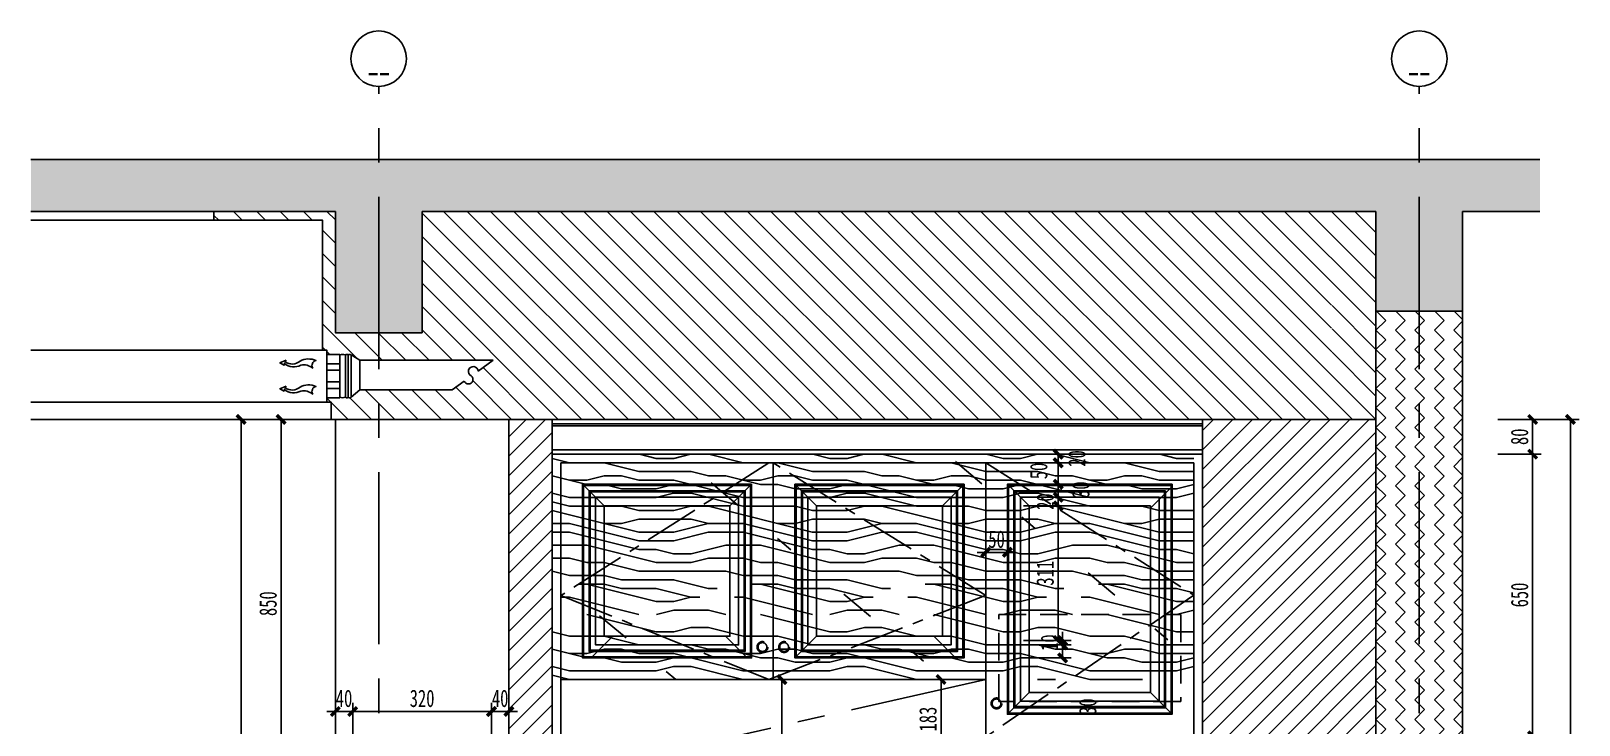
# Model space of a CAD drawing. Header units: millimetres. Extents: x 3104083 to 3173399, y -3165492 to -3044687.
# Drawn here: x 3128434 to 3132005, y -3049034 to -3047432 of the extents above; entities that cross this region are included whole.
import ezdxf
from ezdxf.enums import TextEntityAlignment as Align

# ---------------------------------------------------------------- set-up
doc = ezdxf.new("R2010")
doc.units = ezdxf.units.MM
doc.header["$LTSCALE"] = 500
doc.header["$MEASUREMENT"] = 0
doc.header["$PDMODE"] = 2
doc.linetypes.add('CENTER', pattern=[50.8, 31.75, -6.35, 6.35, -6.35])
doc.linetypes.add('DASHED', pattern=[19.05, 12.7, -6.35])
doc.layers.get('0').update_dxf_attribs({"linetype": 'CONTINUOUS'})
doc.layers.get('DEFPOINTS').update_dxf_attribs({"linetype": 'CONTINUOUS'})
for name, color, linetype in [('A-土建墙（含管井、立管）', 6, 'CONTINUOUS'), ('A-轴号', 4, 'CONTINUOUS'), ('D-节点尺寸', 5, 'CONTINUOUS'), ('E-立面填充', 250, 'CONTINUOUS'), ('E-立面活动家具', 22, 'DASHED'), ('E-立面轮廓线', 4, 'CONTINUOUS'), ('E-立面造型线', 3, 'CONTINUOUS'), ('E-立面风口', 44, 'CONTINUOUS'), ('E-顶面轮廓线', 4, 'CONTINUOUS'), ('IEL-VERY LIGHT', 250, 'CONTINUOUS'), ('W-尺寸', 5, 'CONTINUOUS')]:
    doc.layers.add(name, color=color, linetype=linetype)
doc.layers.add('DEFPOINTS(视图框)', color=250, linetype='CONTINUOUS', plot=False)
doc.styles.add('DIM', font='SimSun.ttf', dxfattribs={"width": 0.7})
doc.styles.add('NAME-1', font='SIMHEI.TTF')
doc.dimstyles.new('20', dxfattribs={"dimscale": 20, "dimtxt": 2, "dimasz": 1, "dimexe": 1, "dimexo": 1, "dimgap": 0.5, "dimtad": 1, "dimdec": 0, "dimzin": 0, "dimdsep": 46, "dimtxsty": 'DIM', "dimblk": 'ARCHTICK', "dimcen": 0, "dimclrd": 5, "dimclre": 5, "dimclrt": 35, "dimadec": 0, "dimazin": 0, "dimtfac": 0.5, "dimtdec": 0, "dimtix": 1, "dimtmove": 2, "dimatfit": 2, "dimldrblk": 'A', "dimfxl": 0, "dimtolj": 1, "dimtzin": 0, "dimlwd": -1, "dimlwe": -1, "dimarcsym": 0})

# ---------------------------------------------------------------- blocks, each defined once
blk = doc.blocks.new('轴号')
at = {"color": 4}
blk.add_circle((4, 0), 4, dxfattribs=at)
at = {"color": 2, "style": 'NAME-1'}
blk.add_attdef('1', text='', height=4, dxfattribs=at).set_placement((4, 0), align=Align.MIDDLE)
blk = doc.blocks.new('ac vent')
at = {"layer": 'E-立面风口'}
for p, q in [((856992.4, 543574.9, 0), (856685.3, 543574.9, 0)), ((856685.3, 543574.9, 0), (856719.7, 543550, 0)), ((857012.9, 543587.1, 0), (856992.4, 543574.9, 0)), ((856751.8, 543526.8, 0), (856779.4, 543506.9, 0)), ((856992.4, 543506.9, 0), (856779.4, 543506.9, 0)), ((857012.9, 543489.6), (856992.4, 543506.9, 0))]:
    blk.add_line(p, q, dxfattribs=at)
at = {"layer": 'E-立面风口', "color": 251}
for p, q in [((856992.4, 543574.9, 0), (856992.4, 543506.9, 0)), ((857012.9, 543587.1, 0), (857012.9, 543489.6, 0)), ((857019.4, 543587.1, 0), (857019.4, 543489.6, 0)), ((857019.4, 543587.1, 0), (857019.4, 543489.6, 0)), ((857025.9, 543587.1, 0), (857025.9, 543489.6, 0)), ((857038.9, 543587.1), (857038.9, 543489.6))]:
    blk.add_line(p, q, dxfattribs=at)
for points in [[(857038.9, 543488.4), (857068.9, 543488.4), (857068.9, 543588.4), (857038.9, 543588.4)], [(857038.9, 543566.9), (857068.9, 543566.9), (857068.9, 543551.9), (857038.9, 543551.9), (857038.9, 543566.9)], [(857038.9, 543524.9), (857068.9, 543524.9), (857068.9, 543509.9), (857038.9, 543509.9), (857038.9, 543524.9)]]:
    blk.add_lwpolyline(points, close=True, dxfattribs=at)
at = {"layer": 'E-立面风口', "color": 146}
for points in [[(857162.7, 543574.9), (857176.9, 543569), (857167.3, 543563.6), (857166.4, 543567.7, -0.314977), (857128.6, 543563.8, 0.215979), (857101.2, 543556.9, 0.526014), (857093.7, 543574.5, -0.227397), (857130.3, 543572.9, 0.329932), (857165.1, 543571)], [(857162.7, 543515), (857176.9, 543509.1), (857167.3, 543503.8), (857166.4, 543507.8, -0.314977), (857128.6, 543503.9, 0.215979), (857101.2, 543497, 0.526014), (857093.7, 543514.6, -0.227397), (857130.3, 543513, 0.329932), (857165.1, 543511.1)]]:
    blk.add_lwpolyline(points, format="xyb", close=True, dxfattribs=at)
at = {"layer": 'E-立面风口'}
for centre, radius, start, end in [((856730.9, 543549.2, 0), 11.2, 294.8307, 175.5568), ((857016.2, 543583.6, 0), 4.78, 47.1266, 132.8734), ((857022.7, 543583.6, 0), 4.78, 47.1266, 132.8734), ((857032.4, 543571.2), 17.2, 67.7862, 112.2138), ((856742.1, 543530.8, 0), 10.5, 128.6571, 337.6411), ((857016.2, 543493.1), 4.78, 227.1266, 312.8734), ((857022.7, 543493.1), 4.78, 227.1266, 312.8734), ((857032.4, 543505.6), 17.2, 247.7862, 292.2138)]:
    blk.add_arc(centre, radius, start, end, dxfattribs=at)
blk = doc.blocks.new('_ArchTick')
at = {"color": 0, "linetype": 'ByBlock', "const_width": 0.4}
blk.add_lwpolyline([(-0.5, -0.5), (0.5, 0.5)], dxfattribs=at)
blk = doc.blocks.new('*D902')
at = {"layer": 'DEFPOINTS', "color": 0, "ltscale": 0.15}
for p in [(3131662.5, -3048408.5), (3131897.9, -3048408.5), (3131743.4, -3049058.5)]:
    blk.add_point(p, dxfattribs=at)
at = {"layer": 'W-尺寸', "color": 5, "ltscale": 0.15}
for p, q in [((3131817.9, -3048408.5), (3131917.9, -3048408.5)), ((3131897.9, -3049058.5), (3131897.9, -3048408.5)), ((3131817.9, -3049058.5), (3131917.9, -3049058.5))]:
    blk.add_line(p, q, dxfattribs=at)
at = {"layer": 'W-尺寸', "color": 5, "ltscale": 0.15, "xscale": 20, "yscale": 20, "zscale": 20}
for p, rotation in [((3131897.9, -3048408.5), 90), ((3131897.9, -3049058.5), 270)]:
    blk.add_blockref('_ArchTick', p, dxfattribs=dict(at, rotation=rotation))
at = {"layer": 'W-尺寸', "color": 35, "ltscale": 0.15, "insert": (3131867.9, -3048733.5), "char_height": 40, "attachment_point": 5, "rotation": 90, "style": 'DIM'}
blk.add_mtext('\\A1;650', dxfattribs=at)
blk = doc.blocks.new('A')
for p, q in [((-0.37, 0), (-2.13, 0)), ((-1.44, 1.15), (-1.09, 1.44)), ((-1.44, 1.15), (-0.37, 0)), ((-1.44, -1.15), (-0.37, 0)), ((-1.09, 1.44), (0, 0)), ((-1.09, -1.44), (0, 0)), ((-1.44, -1.15), (-1.09, -1.44))]:
    blk.add_line(p, q)
for points in [[(-1.44, 1.15), (-1.09, 1.44), (-0.37, 0), (0, 0)], [(-1.44, -1.15), (-1.09, -1.44), (-0.37, 0), (0, 0)]]:
    blk.add_solid(points)
blk = doc.blocks.new('*D903')
at = {"layer": 'DEFPOINTS', "color": 0, "ltscale": 0.15}
for p in [(3131633.9, -3048328.5), (3131897.9, -3048328.5), (3131662.5, -3048408.5)]:
    blk.add_point(p, dxfattribs=at)
at = {"layer": 'W-尺寸', "color": 5, "ltscale": 0.15}
for p, q in [((3131817.9, -3048328.5), (3131917.9, -3048328.5)), ((3131897.9, -3048408.5), (3131897.9, -3048328.5)), ((3131817.9, -3048408.5), (3131917.9, -3048408.5))]:
    blk.add_line(p, q, dxfattribs=at)
at = {"layer": 'W-尺寸', "color": 5, "ltscale": 0.15, "xscale": 20, "yscale": 20, "zscale": 20}
for p, rotation in [((3131897.9, -3048328.5), 90), ((3131897.9, -3048408.5), 270)]:
    blk.add_blockref('_ArchTick', p, dxfattribs=dict(at, rotation=rotation))
at = {"layer": 'W-尺寸', "color": 35, "ltscale": 0.15, "insert": (3131867.9, -3048368.5), "char_height": 40, "attachment_point": 5, "rotation": 90, "style": 'DIM'}
blk.add_mtext('\\A1;80', dxfattribs=at)
blk = doc.blocks.new('*D974')
at = {"layer": 'DEFPOINTS', "color": 0, "ltscale": 0.15}
for p in [(3129496.5, -3049002.2), (3129176.5, -3049178.5), (3129496.5, -3049178.5)]:
    blk.add_point(p, dxfattribs=at)
at = {"layer": 'W-尺寸', "color": 5, "ltscale": 0.15}
for p, q in [((3129176.5, -3049082.2), (3129176.5, -3048982.2)), ((3129496.5, -3049082.2), (3129496.5, -3048982.2)), ((3129176.5, -3049002.2), (3129496.5, -3049002.2))]:
    blk.add_line(p, q, dxfattribs=at)
at = {"layer": 'W-尺寸', "color": 5, "ltscale": 0.15, "xscale": 20, "yscale": 20, "zscale": 20, "rotation": 180}
blk.add_blockref('_ArchTick', (3129176.5, -3049002.2), dxfattribs=at)
at = {"layer": 'W-尺寸', "color": 5, "ltscale": 0.15, "xscale": 20, "yscale": 20, "zscale": 20}
blk.add_blockref('_ArchTick', (3129496.5, -3049002.2), dxfattribs=at)
at = {"layer": 'W-尺寸', "color": 35, "ltscale": 0.15, "insert": (3129336.5, -3048972.2), "char_height": 40, "attachment_point": 5, "style": 'DIM'}
blk.add_mtext('\\A1;320', dxfattribs=at)
blk = doc.blocks.new('*D975')
at = {"layer": 'DEFPOINTS', "color": 0, "ltscale": 0.15}
for p in [(3129136.5, -3049002.2), (3129136.5, -3049128.5), (3129176.5, -3049128.5)]:
    blk.add_point(p, dxfattribs=at)
at = {"layer": 'W-尺寸', "color": 5, "ltscale": 0.15}
for p, q in [((3129136.5, -3049082.2), (3129136.5, -3048982.2)), ((3129176.5, -3049082.2), (3129176.5, -3048982.2)), ((3129136.5, -3049002.2), (3129116.5, -3049002.2)), ((3129176.5, -3049002.2), (3129136.5, -3049002.2)), ((3129176.5, -3049002.2), (3129196.5, -3049002.2))]:
    blk.add_line(p, q, dxfattribs=at)
at = {"layer": 'W-尺寸', "color": 5, "ltscale": 0.15, "xscale": 20, "yscale": 20, "zscale": 20}
blk.add_blockref('_ArchTick', (3129136.5, -3049002.2), dxfattribs=at)
at = {"layer": 'W-尺寸', "color": 5, "ltscale": 0.15, "xscale": 20, "yscale": 20, "zscale": 20, "rotation": 180}
blk.add_blockref('_ArchTick', (3129176.5, -3049002.2), dxfattribs=at)
at = {"layer": 'W-尺寸', "color": 35, "ltscale": 0.15, "insert": (3129156.5, -3048972.2), "char_height": 40, "attachment_point": 5, "style": 'DIM'}
blk.add_mtext('\\A1;40', dxfattribs=at)
blk = doc.blocks.new('*D976')
at = {"layer": 'DEFPOINTS', "color": 0, "ltscale": 0.15}
for p in [(3129536.5, -3049002.2), (3129496.5, -3049178.5), (3129536.5, -3049178.5)]:
    blk.add_point(p, dxfattribs=at)
at = {"layer": 'W-尺寸', "color": 5, "ltscale": 0.15}
for p, q in [((3129496.5, -3049082.2), (3129496.5, -3048982.2)), ((3129536.5, -3049082.2), (3129536.5, -3048982.2)), ((3129496.5, -3049002.2), (3129476.5, -3049002.2)), ((3129496.5, -3049002.2), (3129536.5, -3049002.2)), ((3129536.5, -3049002.2), (3129556.5, -3049002.2))]:
    blk.add_line(p, q, dxfattribs=at)
at = {"layer": 'W-尺寸', "color": 5, "ltscale": 0.15, "xscale": 20, "yscale": 20, "zscale": 20}
blk.add_blockref('_ArchTick', (3129496.5, -3049002.2), dxfattribs=at)
at = {"layer": 'W-尺寸', "color": 5, "ltscale": 0.15, "xscale": 20, "yscale": 20, "zscale": 20, "rotation": 180}
blk.add_blockref('_ArchTick', (3129536.5, -3049002.2), dxfattribs=at)
at = {"layer": 'W-尺寸', "color": 35, "ltscale": 0.15, "insert": (3129516.5, -3048972.2), "char_height": 40, "attachment_point": 5, "style": 'DIM'}
blk.add_mtext('\\A1;40', dxfattribs=at)
blk = doc.blocks.new('*D977')
at = {"layer": 'DEFPOINTS', "color": 0, "ltscale": 0.15}
for p in [(3129136.5, -3048328.5), (3129011.4, -3049178.5), (3129176.5, -3049178.5)]:
    blk.add_point(p, dxfattribs=at)
at = {"layer": 'W-尺寸', "color": 5, "ltscale": 0.15}
for p, q in [((3129091.4, -3048328.5), (3128991.4, -3048328.5)), ((3129011.4, -3048328.5), (3129011.4, -3049178.5)), ((3129091.4, -3049178.5), (3128991.4, -3049178.5))]:
    blk.add_line(p, q, dxfattribs=at)
at = {"layer": 'W-尺寸', "color": 5, "ltscale": 0.15, "xscale": 20, "yscale": 20, "zscale": 20}
for p, rotation in [((3129011.4, -3048328.5), 90), ((3129011.4, -3049178.5), 270)]:
    blk.add_blockref('_ArchTick', p, dxfattribs=dict(at, rotation=rotation))
at = {"layer": 'W-尺寸', "color": 35, "ltscale": 0.15, "insert": (3128981.4, -3048753.5), "char_height": 40, "attachment_point": 5, "rotation": 90, "style": 'DIM'}
blk.add_mtext('\\A1;850', dxfattribs=at)
blk = doc.blocks.new('*D909')
at = {"layer": 'DEFPOINTS', "color": 0, "ltscale": 0.15}
for p in [(3131846.3, -3048328.5), (3131846.3, -3050778.5), (3131985, -3050778.5)]:
    blk.add_point(p, dxfattribs=at)
at = {"layer": 'W-尺寸', "color": 5, "ltscale": 0.15}
for p, q in [((3131905, -3048328.5), (3132005, -3048328.5)), ((3131985, -3048328.5), (3131985, -3050778.5)), ((3131905, -3050778.5), (3132005, -3050778.5))]:
    blk.add_line(p, q, dxfattribs=at)
at = {"layer": 'W-尺寸', "color": 5, "ltscale": 0.15, "xscale": 20, "yscale": 20, "zscale": 20}
for p, rotation in [((3131985, -3048328.5), 90), ((3131985, -3050778.5), 270)]:
    blk.add_blockref('_ArchTick', p, dxfattribs=dict(at, rotation=rotation))
at = {"layer": 'W-尺寸', "color": 35, "ltscale": 0.15, "insert": (3131955, -3049553.5), "char_height": 40, "attachment_point": 5, "rotation": 90, "style": 'DIM'}
blk.add_mtext('\\A1;2450', dxfattribs=at)
blk = doc.blocks.new('*D980')
at = {"layer": 'D-节点尺寸', "color": 5, "ltscale": 0.15}
for p, q in [((3130613.4, -3048928.5), (3130513.4, -3048928.5)), ((3130533.4, -3048928.5), (3130533.4, -3049111)), ((3130613.4, -3049111), (3130513.4, -3049111))]:
    blk.add_line(p, q, dxfattribs=at)
at = {"layer": 'DEFPOINTS', "color": 0, "ltscale": 0.15}
for p in [(3130636.5, -3048928.5), (3130533.4, -3049111), (3130686.5, -3049111)]:
    blk.add_point(p, dxfattribs=at)
at = {"layer": 'D-节点尺寸', "color": 5, "ltscale": 0.15, "xscale": 20, "yscale": 20, "zscale": 20}
for p, rotation in [((3130533.4, -3048928.5), 90), ((3130533.4, -3049111), 270)]:
    blk.add_blockref('_ArchTick', p, dxfattribs=dict(at, rotation=rotation))
at = {"layer": 'D-节点尺寸', "color": 35, "ltscale": 0.15, "insert": (3130503.4, -3049019.8), "char_height": 40, "attachment_point": 5, "rotation": 90, "style": 'DIM'}
blk.add_mtext('\\A1;183', dxfattribs=at)
blk = doc.blocks.new('*D1036')
at = {"layer": 'D-节点尺寸', "color": 5, "ltscale": 0.15}
for p, q in [((3130723.7, -3048428.5), (3130823.7, -3048428.5)), ((3130803.7, -3048428.5), (3130803.7, -3048478)), ((3130723.7, -3048478), (3130823.7, -3048478))]:
    blk.add_line(p, q, dxfattribs=at)
at = {"layer": 'DEFPOINTS', "color": 0, "ltscale": 0.15}
for p in [(3130146.5, -3048428.5), (3130096.5, -3048478), (3130803.7, -3048478)]:
    blk.add_point(p, dxfattribs=at)
at = {"layer": 'D-节点尺寸', "color": 5, "ltscale": 0.15, "xscale": 20, "yscale": 20, "zscale": 20}
for p, rotation in [((3130803.7, -3048428.5), 90), ((3130803.7, -3048478), 270)]:
    blk.add_blockref('_ArchTick', p, dxfattribs=dict(at, rotation=rotation))
at = {"layer": 'D-节点尺寸', "color": 35, "ltscale": 0.15, "insert": (3130758.9, -3048447.4), "char_height": 40, "attachment_point": 5, "rotation": 90, "style": 'DIM'}
blk.add_mtext('\\A1;50', dxfattribs=at)
blk = doc.blocks.new('*D1037')
at = {"layer": 'D-节点尺寸', "color": 5, "ltscale": 0.15}
for p, q in [((3130723.7, -3048478), (3130823.7, -3048478)), ((3130803.7, -3048478), (3130803.7, -3048508)), ((3130723.7, -3048508), (3130823.7, -3048508))]:
    blk.add_line(p, q, dxfattribs=at)
at = {"layer": 'DEFPOINTS', "color": 0, "ltscale": 0.15}
for p in [(3130096.5, -3048478), (3130066.5, -3048508), (3130803.7, -3048508)]:
    blk.add_point(p, dxfattribs=at)
at = {"layer": 'D-节点尺寸', "color": 5, "ltscale": 0.15, "xscale": 20, "yscale": 20, "zscale": 20}
for p, rotation in [((3130803.7, -3048478), 90), ((3130803.7, -3048508), 270)]:
    blk.add_blockref('_ArchTick', p, dxfattribs=dict(at, rotation=rotation))
at = {"layer": 'D-节点尺寸', "color": 35, "ltscale": 0.15, "insert": (3130855.9, -3048490.5), "char_height": 40, "attachment_point": 5, "rotation": 90, "style": 'DIM'}
blk.add_mtext('\\A1;30', dxfattribs=at)
blk = doc.blocks.new('*D1038')
at = {"layer": 'D-节点尺寸', "color": 5, "ltscale": 0.15}
for p, q in [((3130803.7, -3048508), (3130803.7, -3048488)), ((3130723.7, -3048508), (3130823.7, -3048508)), ((3130723.7, -3048528), (3130823.7, -3048528)), ((3130803.7, -3048508), (3130803.7, -3048528)), ((3130803.7, -3048528), (3130803.7, -3048548))]:
    blk.add_line(p, q, dxfattribs=at)
at = {"layer": 'DEFPOINTS', "color": 0, "ltscale": 0.15}
for p in [(3130046.5, -3048528), (3130066.5, -3048508), (3130803.7, -3048528)]:
    blk.add_point(p, dxfattribs=at)
at = {"layer": 'D-节点尺寸', "color": 5, "ltscale": 0.15, "xscale": 20, "yscale": 20, "zscale": 20}
for p, rotation in [((3130803.7, -3048508), 270), ((3130803.7, -3048528), 90)]:
    blk.add_blockref('_ArchTick', p, dxfattribs=dict(at, rotation=rotation))
at = {"layer": 'D-节点尺寸', "color": 35, "ltscale": 0.15, "insert": (3130773.7, -3048518), "char_height": 40, "attachment_point": 5, "rotation": 90, "style": 'DIM'}
blk.add_mtext('\\A1;20', dxfattribs=at)
blk = doc.blocks.new('*D1039')
at = {"layer": 'D-节点尺寸', "color": 5, "ltscale": 0.15}
for p, q in [((3130723.7, -3048528), (3130823.7, -3048528)), ((3130803.7, -3048528), (3130803.7, -3048838.5)), ((3130723.7, -3048838.5), (3130823.7, -3048838.5))]:
    blk.add_line(p, q, dxfattribs=at)
at = {"layer": 'DEFPOINTS', "color": 0, "ltscale": 0.15}
for p in [(3130046.5, -3048528), (3130046.5, -3048838.5), (3130803.7, -3048838.5)]:
    blk.add_point(p, dxfattribs=at)
at = {"layer": 'D-节点尺寸', "color": 5, "ltscale": 0.15, "xscale": 20, "yscale": 20, "zscale": 20}
for p, rotation in [((3130803.7, -3048528), 90), ((3130803.7, -3048838.5), 270)]:
    blk.add_blockref('_ArchTick', p, dxfattribs=dict(at, rotation=rotation))
at = {"layer": 'D-节点尺寸', "color": 35, "ltscale": 0.15, "insert": (3130773.7, -3048683.3), "char_height": 40, "attachment_point": 5, "rotation": 90, "style": 'DIM'}
blk.add_mtext('\\A1;311', dxfattribs=at)
blk = doc.blocks.new('*D1040')
at = {"layer": 'D-节点尺寸', "color": 5, "ltscale": 0.15}
for p, q in [((3130733.7, -3048838.5), (3130833.7, -3048838.5)), ((3130733.7, -3048848.5), (3130833.7, -3048848.5)), ((3130813.7, -3048838.5), (3130813.7, -3048818.5)), ((3130813.7, -3048838.5), (3130813.7, -3048848.5)), ((3130813.7, -3048848.5), (3130813.7, -3048868.5))]:
    blk.add_line(p, q, dxfattribs=at)
at = {"layer": 'DEFPOINTS', "color": 0, "ltscale": 0.15}
for p in [(3130015.8, -3048848.5), (3130046.5, -3048838.5), (3130813.7, -3048848.5)]:
    blk.add_point(p, dxfattribs=at)
at = {"layer": 'D-节点尺寸', "color": 5, "ltscale": 0.15, "xscale": 20, "yscale": 20, "zscale": 20}
for p, rotation in [((3130813.7, -3048838.5), 270), ((3130813.7, -3048848.5), 90)]:
    blk.add_blockref('_ArchTick', p, dxfattribs=dict(at, rotation=rotation))
at = {"layer": 'D-节点尺寸', "color": 35, "ltscale": 0.15, "insert": (3130783.7, -3048843.5), "char_height": 40, "attachment_point": 5, "rotation": 90, "style": 'DIM'}
blk.add_mtext('\\A1;10', dxfattribs=at)
blk = doc.blocks.new('*D1041')
at = {"layer": 'D-节点尺寸', "color": 5, "ltscale": 0.15}
for p, q in [((3130733.7, -3048848.5), (3130833.7, -3048848.5)), ((3130813.7, -3048848.5), (3130813.7, -3048878.5)), ((3130733.7, -3048878.5), (3130833.7, -3048878.5))]:
    blk.add_line(p, q, dxfattribs=at)
at = {"layer": 'DEFPOINTS', "color": 0, "ltscale": 0.15}
for p in [(3130015.8, -3048848.5), (3130096.5, -3048878.5), (3130813.7, -3048878.5)]:
    blk.add_point(p, dxfattribs=at)
at = {"layer": 'D-节点尺寸', "color": 5, "ltscale": 0.15, "xscale": 20, "yscale": 20, "zscale": 20}
for p, rotation in [((3130813.7, -3048848.5), 90), ((3130813.7, -3048878.5), 270)]:
    blk.add_blockref('_ArchTick', p, dxfattribs=dict(at, rotation=rotation))
at = {"layer": 'D-节点尺寸', "color": 35, "ltscale": 0.15, "insert": (3130871.9, -3048991), "char_height": 40, "attachment_point": 5, "rotation": 90, "style": 'DIM'}
blk.add_mtext('\\A1;30', dxfattribs=at)
blk = doc.blocks.new('*D1043')
at = {"layer": 'D-节点尺寸', "color": 5, "ltscale": 0.15}
for p, q in [((3130723.7, -3048408.5), (3130823.7, -3048408.5)), ((3130803.7, -3048428.5), (3130803.7, -3048408.5)), ((3130723.7, -3048428.5), (3130823.7, -3048428.5))]:
    blk.add_line(p, q, dxfattribs=at)
at = {"layer": 'DEFPOINTS', "color": 0, "ltscale": 0.15}
for p in [(3130636.5, -3048408.5), (3130803.7, -3048408.5), (3130636.5, -3048428.5)]:
    blk.add_point(p, dxfattribs=at)
at = {"layer": 'D-节点尺寸', "color": 5, "ltscale": 0.15, "xscale": 20, "yscale": 20, "zscale": 20}
for p, rotation in [((3130803.7, -3048408.5), 90), ((3130803.7, -3048428.5), 270)]:
    blk.add_blockref('_ArchTick', p, dxfattribs=dict(at, rotation=rotation))
at = {"layer": 'D-节点尺寸', "color": 35, "ltscale": 0.15, "insert": (3130846.9, -3048418.5), "char_height": 40, "attachment_point": 5, "rotation": 90, "style": 'DIM'}
blk.add_mtext('\\A1;20', dxfattribs=at)
blk = doc.blocks.new('*D1184')
at = {"layer": 'DEFPOINTS', "color": 0, "ltscale": 100}
for p in [(3130636.5, -3048623.8), (3130686.5, -3048623.8), (3130686.5, -3048635.1)]:
    blk.add_point(p, dxfattribs=at)
at = {"layer": 'DEFPOINTS(视图框)', "color": 5, "ltscale": 100}
for p, q in [((3130636.5, -3048635.1), (3130616.5, -3048635.1)), ((3130636.5, -3048635.1), (3130636.5, -3048655.1)), ((3130636.5, -3048635.1), (3130686.5, -3048635.1)), ((3130686.5, -3048635.1), (3130686.5, -3048655.1)), ((3130686.5, -3048635.1), (3130706.5, -3048635.1))]:
    blk.add_line(p, q, dxfattribs=at)
at = {"layer": 'DEFPOINTS(视图框)', "color": 5, "ltscale": 100, "xscale": 20, "yscale": 20, "zscale": 20}
blk.add_blockref('_ArchTick', (3130636.5, -3048635.1), dxfattribs=at)
at = {"layer": 'DEFPOINTS(视图框)', "color": 5, "ltscale": 100, "xscale": 20, "yscale": 20, "zscale": 20, "rotation": 180}
blk.add_blockref('_ArchTick', (3130686.5, -3048635.1), dxfattribs=at)
at = {"layer": 'DEFPOINTS(视图框)', "color": 35, "ltscale": 100, "insert": (3130661.5, -3048605.1), "char_height": 40, "attachment_point": 5, "style": 'DIM'}
blk.add_mtext('\\A1;50', dxfattribs=at)
blk = doc.blocks.new('*D1293')
at = {"layer": 'DEFPOINTS', "color": 0, "ltscale": 100}
for p in [(3129091.4, -3048328.5), (3128919.2, -3050778.5), (3129091.4, -3050778.5)]:
    blk.add_point(p, dxfattribs=at)
at = {"layer": 'DEFPOINTS(视图框)', "color": 5, "ltscale": 100}
for p, q in [((3128999.2, -3048328.5), (3128899.2, -3048328.5)), ((3128919.2, -3048328.5), (3128919.2, -3050778.5)), ((3128999.2, -3050778.5), (3128899.2, -3050778.5))]:
    blk.add_line(p, q, dxfattribs=at)
at = {"layer": 'DEFPOINTS(视图框)', "color": 5, "ltscale": 100, "xscale": 20, "yscale": 20, "zscale": 20}
for p, rotation in [((3128919.2, -3048328.5), 90), ((3128919.2, -3050778.5), 270)]:
    blk.add_blockref('_ArchTick', p, dxfattribs=dict(at, rotation=rotation))
at = {"layer": 'DEFPOINTS(视图框)', "color": 35, "ltscale": 100, "insert": (3128889.2, -3049553.5), "char_height": 40, "attachment_point": 5, "rotation": 90, "style": 'DIM'}
blk.add_mtext('\\A1;2450', dxfattribs=at)
blk = doc.blocks.new('*D1434')
at = {"layer": 'D-节点尺寸', "color": 5, "ltscale": 0.15}
for p, q in [((3130086.3, -3048928.5), (3130186.3, -3048928.5)), ((3130166.3, -3050778.5), (3130166.3, -3048928.5)), ((3130086.3, -3050778.5), (3130186.3, -3050778.5))]:
    blk.add_line(p, q, dxfattribs=at)
at = {"layer": 'DEFPOINTS', "color": 0, "ltscale": 0.15}
for p in [(3130043.6, -3048928.5), (3130166.3, -3048928.5), (3130043.6, -3050778.5)]:
    blk.add_point(p, dxfattribs=at)
at = {"layer": 'D-节点尺寸', "color": 5, "ltscale": 0.15, "xscale": 20, "yscale": 20, "zscale": 20}
for p, rotation in [((3130166.3, -3048928.5), 90), ((3130166.3, -3050778.5), 270)]:
    blk.add_blockref('_ArchTick', p, dxfattribs=dict(at, rotation=rotation))
at = {"layer": 'D-节点尺寸', "color": 35, "ltscale": 0.15, "insert": (3130136.3, -3049853.5), "char_height": 40, "attachment_point": 5, "rotation": 90, "style": 'DIM'}
blk.add_mtext('\\A1;1850', dxfattribs=at)

msp = doc.modelspace()

# ---------------------------------------------------------------- hatches: boundary and pattern name
at = {"layer": 'E-立面填充', "ltscale": 0.15}
msp.add_hatch(color=256, dxfattribs=at).paths.add_polyline_path([(3128434.348, -3047728.548), (3128434.348, -3047848.548), (3129136.492, -3047848.548), (3129136.492, -3048128.548), (3129336.492, -3048128.548), (3129336.492, -3047848.548), (3131536.492, -3047848.548), (3131536.492, -3048078.548), (3131736.492, -3048078.548), (3131736.492, -3047848.548), (3131914.678, -3047848.548), (3131914.678, -3047728.548)])
h = msp.add_hatch(dxfattribs=at)
h.set_pattern_fill('ANSI31', color=256, scale=12, style=0)
h.set_pattern_definition([(135, (3131536.492, -3048328.548), (26.94077, 26.94077), [])])
edge = h.paths.add_edge_path()
edge.add_line((3129336.492, -3047848.548), (3131536.492, -3047848.548))
edge.add_line((3131536.492, -3047848.548), (3131536.492, -3048078.548))
edge.add_line((3131536.492, -3048078.548), (3131536.492, -3048328.548))
edge.add_line((3131536.492, -3048328.548), (3129236.492, -3048328.548))
edge.add_line((3129236.492, -3048328.548), (3129236.492, -3048260.049))
edge.add_line((3129236.492, -3048260.049), (3129405.995, -3048260.049))
edge.add_line((3129405.995, -3048260.049), (3129433.581, -3048240.113))
edge.add_arc((3129443.293, -3048236.118), 10.502, 202.358853, 425.614097)
edge.add_arc((3129454.556, -3048217.755), 11.197, 4.443175, 231.787726, ccw=False)
edge.add_line((3129465.719, -3048216.888), (3129500.096, -3048192.044))
edge.add_line((3129500.096, -3048192.044), (3129236.492, -3048192.044))
edge.add_line((3129236.492, -3048192.044), (3129236.492, -3048128.548))
edge.add_line((3129236.492, -3048128.548), (3129336.492, -3048128.548))
edge.add_line((3129336.492, -3048128.548), (3129336.492, -3047848.548))
edge = h.paths.add_edge_path()
edge.add_line((3129106.492, -3047868.548), (3128856.492, -3047868.548))
edge.add_line((3128856.492, -3047868.548), (3128856.492, -3047848.548))
edge.add_line((3128856.492, -3047848.548), (3129136.492, -3047848.548))
edge.add_line((3129136.492, -3047848.548), (3129136.492, -3048128.548))
edge.add_line((3129136.492, -3048128.548), (3129236.492, -3048128.548))
edge.add_line((3129236.492, -3048128.548), (3129236.492, -3048192.044))
edge.add_line((3129236.492, -3048192.044), (3129193.03, -3048192.044))
edge.add_line((3129193.03, -3048192.044), (3129172.488, -3048179.824))
edge.add_arc((3129169.239, -3048183.324), 4.776, 47.126576, 132.873424)
edge.add_arc((3129162.74, -3048183.324), 4.776, 47.126576, 132.873444)
edge.add_arc((3129152.991, -3048195.738), 17.19, 67.786176, 112.213829)
edge.add_line((3129146.492, -3048179.824), (3129146.492, -3048178.548))
edge.add_line((3129146.492, -3048178.548), (3129116.492, -3048178.548))
edge.add_line((3129116.492, -3048178.548), (3129116.492, -3048168.548))
edge.add_line((3129116.492, -3048168.548), (3129106.492, -3048168.548))
edge.add_line((3129106.492, -3048168.548), (3129106.492, -3047868.548))
edge = h.paths.add_edge_path()
edge.add_line((3129126.492, -3048288.548), (3129116.492, -3048288.548))
edge.add_line((3129116.492, -3048288.548), (3129116.492, -3048278.548))
edge.add_line((3129116.492, -3048278.548), (3129146.492, -3048278.548))
edge.add_line((3129146.492, -3048278.548), (3129146.492, -3048277.272))
edge.add_arc((3129152.991, -3048261.357), 17.19, 247.786171, 292.213829)
edge.add_arc((3129162.74, -3048273.772), 4.776, 227.126576, 312.873424)
edge.add_arc((3129169.239, -3048273.772), 4.776, 227.126576, 307.083155)
edge.add_line((3129172.119, -3048277.582), (3129193.03, -3048260.049))
edge.add_line((3129193.03, -3048260.049), (3129236.492, -3048260.049))
edge.add_line((3129236.492, -3048260.049), (3129236.492, -3048328.548))
edge.add_line((3129236.492, -3048328.548), (3129126.492, -3048328.548))
edge.add_line((3129126.492, -3048328.548), (3129126.492, -3048288.548))
h.paths.add_polyline_path([(3131435.381, -3048206.526), (3131434.039, -3048157.17), (3131434.039, -3048081.415), (3131435.381, -3048014.303)], flags=16)
h = msp.add_hatch(dxfattribs=at)
h.set_pattern_fill('ZIGZAG', color=256, scale=10, angle=45, style=0)
h.set_pattern_definition([(45, (3131536.492, -3050816.526), (4e-15, 44.90128), [31.75, -31.75]), (135, (3131558.943, -3050794.075), (-44.90128, 4e-15), [31.75, -31.75])])
h.paths.add_polyline_path([(3131536.492, -3048078.548), (3131736.492, -3048078.548), (3131736.492, -3050828.548), (3131536.492, -3050828.548)])
h = msp.add_hatch(dxfattribs=at)
h.set_pattern_fill('ANSI31', color=8, scale=10, style=0)
h.set_pattern_definition([(45, (3129536.492, -3050658.547), (-22.45064, 22.45064), [])])
h.paths.add_polyline_path([(3129636.492, -3050828.548), (3129636.492, -3048328.548), (3129536.492, -3048328.548), (3129536.492, -3050828.548)])
h = msp.add_hatch(dxfattribs=at)
h.set_pattern_fill('ANSI31', color=8, scale=10, style=0)
h.set_pattern_definition([(45, (3131136.492, -3050778.548), (-22.45064, 22.45064), [])])
h.paths.add_polyline_path([(3131136.492, -3048328.548), (3131136.492, -3050778.548), (3131536.492, -3050778.548), (3131536.492, -3048328.548)])
h = msp.add_hatch(dxfattribs=at)
h.set_pattern_fill('PANEL', color=256, scale=400, style=0, pattern_type=2)
h.set_pattern_definition([(320, (3129636.5, -3050778.55), (257.115, 306.42), [80, -120, 40, -160]), (0, (3129916.5, -3050768.55), (0, 400), [80, -320]), (0, (3129876.5, -3050748.55), (0, 400), [40, -360]), (0, (3129656.5, -3050738.55), (0, 400), [20, -280, 20, -80]), (0, (3129796.5, -3050718.55), (0, 400), [80, -120, 20, -180]), (0, (3129696.5, -3050708.55), (0, 400), [60, -340]), (0, (3129796.5, -3050698.55), (0, 400), [120, -280]), (0, (3129676.5, -3050688.55), (0, 400), [80, -320]), (0, (3129836.5, -3050678.55), (0, 400), [200, -200]), (0, (3129716.5, -3050658.55), (0, 400), [40, -120, 80, -160]), (0, (3129996.5, -3050648.55), (0, 400), [80, -320]), (0, (3129916.5, -3050638.55), (0, 400), [40, -360]), (0, (3129836.5, -3050628.55), (0, 400), [40, -360]), (0, (3129636.5, -3050618.55), (0, 400), [80, -320]), (0, (3129836.5, -3050608.55), (0, 400), [80, -320]), (0, (3129836.5, -3050588.55), (0, 400), [80, -80, 80, -160]), (0, (3129756.5, -3050568.55), (0, 400), [40, -200, 80, -80]), (0, (3129836.5, -3050558.55), (0, 400), [120, -280]), (0, (3129836.5, -3050538.55), (0, 400), [80, -320]), (0, (3129676.5, -3050528.55), (0, 400), [120, -160, 40, -80]), (0, (3129676.5, -3050508.55), (0, 400), [200, -200]), (0, (3129916.5, -3050498.55), (0, 400), [40, -360]), (0, (3129796.5, -3050488.55), (0, 400), [80, -320]), (0, (3129716.5, -3050478.55), (0, 400), [40, -160, 40, -160]), (0, (3129676.5, -3050468.55), (0, 400), [40, -120, 80, -160]), (0, (3129756.5, -3050458.55), (0, 400), [40, -200, 40, -120]), (0, (3129836.5, -3050448.55), (0, 400), [120, -280]), (0, (3129676.5, -3050428.55), (0, 400), [80, -320]), (0, (3129876.5, -3050418.55), (0, 400), [40, -360]), (0, (3129956.5, -3050408.55), (0, 400), [40, -360]), (14.0362, (3129916.49, -3050748.55), (400, -1e-08), [41.2, -1608.042]), (14.0362, (3129956.49, -3050658.55), (400, -1e-08), [41.2, -1608.042]), (14.0362, (3129916.49, -3050418.55), (400, -1e-08), [41.2, -1608.042]), (14.0362, (3129796.49, -3050568.55), (400, -1e-08), [41.2, -1608.042]), (14.0362, (3129876.49, -3050508.55), (400, -1e-08), [41.2, -1608.042]), (14.0362, (3129916.49, -3050538.55), (400, -1e-08), [41.2, -1608.042]), (14.0362, (3129716.49, -3050468.55), (400, -1e-08), [41.2, -1608.042]), (14.0362, (3129876.49, -3050488.55), (400, -1e-08), [41.2, -1608.042]), (14.0362, (3129956.49, -3050638.55), (400, -1e-08), [82.4, -1566.842]), (14.0362, (3129916.49, -3050608.55), (400, -1e-08), [82.4, -1566.842]), (14.0362, (3129916.49, -3050588.55), (400, -1e-08), [82.4, -1566.842]), (165.9638, (3129796.49, -3050718.55), (-400, -1e-08), [41.2, -82.4, 41.2, -1484.442]), (165.9638, (3129716.49, -3050658.55), (-400, -1e-08), [41.2, -1608.042]), (165.9638, (3129716.49, -3050478.55), (-400, -1e-08), [82.4, -1566.842]), (194.0362, (3129916.49, -3050768.55), (-400, 1e-08), [41.2, -1608.042]), (345.9638, (3129996.49, -3050768.55), (400, 1e-08), [41.2, -1608.042]), (345.9638, (3129876.49, -3050628.55), (400, 1e-08), [41.2, -1608.042]), (345.9638, (3129956.49, -3050558.55), (400, 1e-08), [41.2, -1608.042]), (345.9638, (3129796.49, -3050528.55), (400, 1e-08), [41.2, -1608.042]), (345.9638, (3129756.49, -3050478.55), (400, 1e-08), [41.2, -1608.042]), (345.9638, (3129796.49, -3050458.55), (400, 1e-08), [41.2, -1608.042]), (345.9638, (3129796.49, -3050528.55), (400, 1e-08), [41.2, -1608.042]), (345.9638, (3129916.49, -3050468.55), (400, 1e-08), [164.8, -1484.442]), (345.9638, (3129676.49, -3050738.55), (400, 1e-08), [164.8, -1484.442]), (345.9638, (3129716.49, -3050708.55), (400, 1e-08), [164.8, -1484.442]), (345.9638, (3129756.49, -3050688.55), (400, 1e-08), [41.2, -82.4, 82.4, -1443.242]), (345.9638, (3129756.49, -3050658.55), (400, 1e-08), [82.4, -82.4, 82.4, -1402.042]), (345.9638, (3129716.49, -3050618.55), (400, 1e-08), [164.8, -1484.442]), (345.9638, (3129676.49, -3050588.55), (400, 1e-08), [164.8, -1484.442]), (345.9638, (3129676.49, -3050568.55), (400, 1e-08), [164.8, -1484.442]), (345.9638, (3129956.49, -3050448.55), (400, 1e-08), [41.2, -1608.042]), (345.964, (3129996.49, -3050408.55), (400, 8e-05), [82.4, -1566.842]), (345.9638, (3129756.49, -3050428.55), (400, 8e-05), [82.4, -1566.842]), (345.9638, (3129716.49, -3050778.55), (400, 7e-06), [164.8, -1484.442]), (345.9638, (3129956.49, -3050498.55), (400, 7e-06), [123.6, -1525.642]), (345.9638, (3129996.49, -3050528.55), (400, 7e-06), [247.2, -1402.042])])
h.paths.add_polyline_path([(3130636.492, -3049058.548), (3131116.696, -3049058.548), (3131116.696, -3050778.548), (3130636.492, -3050778.548)])
h.paths.add_polyline_path([(3130636.492, -3050378.548), (3129656.288, -3050378.548), (3129656.288, -3050778.548), (3130636.492, -3050778.548)])
h.paths.add_polyline_path([(3129636.492, -3048928.548), (3131116.492, -3048928.548), (3131116.492, -3048408.548), (3129636.492, -3048408.548)])

# ---------------------------------------------------------------- linework, layer by layer
at = {"layer": 'A-土建墙（含管井、立管）', "color": 6}
for p, q in [((3128434.348, -3047728.548), (3131914.678, -3047728.548)), ((3128434.348, -3047848.548), (3129136.492, -3047848.548)), ((3129336.492, -3047848.548), (3131536.492, -3047848.548)), ((3131736.492, -3047848.548), (3131914.678, -3047848.548)), ((3131536.492, -3048078.548), (3131536.492, -3050828.548)), ((3131736.492, -3048078.548), (3131736.492, -3050828.548)), ((3129536.492, -3048328.548), (3129536.492, -3050828.548)), ((3129636.492, -3048328.548), (3129636.492, -3050828.548))]:
    msp.add_line(p, q, dxfattribs=at)
for points in [[(3129336.492, -3047848.548), (3129336.492, -3048128.548), (3129136.492, -3048128.548), (3129136.492, -3047848.548)], [(3131736.492, -3047848.548), (3131736.492, -3048078.548), (3131536.492, -3048078.548), (3131536.492, -3047848.548)]]:
    msp.add_lwpolyline(points, dxfattribs=at)
at = {"layer": 'E-立面活动家具', "color": 146, "ltscale": 0.01}
msp.add_lwpolyline([(3130666.492, -3048778.548), (3131086.492, -3048778.548), (3131086.492, -3048979.558), (3130666.492, -3048979.558)], close=True, dxfattribs=at)
at = {"layer": 'E-立面活动家具', "ltscale": 0.01}
for centre in [(3130121.492, -3048853.548), (3130171.492, -3048853.548), (3130661.492, -3048983.548)]:
    msp.add_circle(centre, 12.538, dxfattribs=at)
at = {"layer": 'E-立面活动家具', "color": 251, "linetype": 'DASHED', "ltscale": 0.01}
for centre in [(3130121.492, -3048853.548), (3130171.492, -3048853.548), (3130661.492, -3048983.548)]:
    msp.add_circle(centre, 10.138, dxfattribs=at)
at = {"layer": 'E-立面轮廓线'}
msp.add_line((3129126.492, -3048328.548), (3131536.492, -3048328.548), dxfattribs=at)
at = {"layer": 'E-立面造型线', "color": 146}
for p, q in [((3128856.492, -3047868.548), (3128434.348, -3047868.548)), ((3129106.492, -3048168.548), (3128434.348, -3048168.548))]:
    msp.add_line(p, q, dxfattribs=at)
at = {"layer": 'E-立面造型线', "color": 251}
for p, q in [((3129116.492, -3048288.548), (3128434.348, -3048288.548)), ((3131136.492, -3048338.548), (3129636.492, -3048338.548)), ((3131136.492, -3048343.548), (3129636.492, -3048343.548)), ((3131136.492, -3048398.548), (3129636.492, -3048398.548)), ((3129756.492, -3048528.048), (3129706.492, -3048478.048)), ((3130046.492, -3048528.048), (3130096.492, -3048478.048)), ((3130246.492, -3048528.048), (3130196.492, -3048478.048)), ((3130536.492, -3048528.048), (3130586.492, -3048478.048)), ((3130736.492, -3048528.048), (3130686.492, -3048478.048)), ((3131016.492, -3048533.048), (3131066.492, -3048483.048)), ((3129776.492, -3048828.548), (3129726.492, -3048878.548)), ((3130036.492, -3048828.548), (3130086.492, -3048878.548)), ((3130246.492, -3048828.548), (3130196.492, -3048878.548)), ((3130516.492, -3048828.548), (3130566.492, -3048878.548)), ((3130736.492, -3048958.548), (3130686.492, -3049008.548)), ((3131016.492, -3048958.548), (3131066.492, -3049008.548))]:
    msp.add_line(p, q, dxfattribs=at)
at = {"layer": 'E-立面造型线', "color": 44}
msp.add_line((3129126.492, -3048328.548), (3128434.348, -3048328.548), dxfattribs=at)
at = {"layer": 'E-立面造型线', "ltscale": 0.15}
for p, q in [((3129136.492, -3048328.548), (3129136.492, -3050658.548)), ((3131136.492, -3048328.548), (3131136.492, -3050778.548)), ((3131136.492, -3048408.548), (3129636.492, -3048408.548)), ((3129636.492, -3048408.548), (3131136.492, -3048408.548)), ((3129656.492, -3048428.548), (3129656.492, -3048928.548)), ((3129656.492, -3048428.548), (3130146.492, -3048428.548)), ((3129656.492, -3048428.548), (3129656.492, -3048928.548)), ((3130146.492, -3048928.548), (3130146.492, -3048428.548)), ((3130146.492, -3048928.548), (3130146.492, -3048428.548)), ((3130146.492, -3048428.548), (3130636.492, -3048428.548)), ((3130146.492, -3048428.548), (3130146.492, -3048928.548)), ((3130636.492, -3048428.548), (3130636.492, -3048928.548)), ((3130636.492, -3048428.548), (3131116.492, -3048428.548)), ((3130636.492, -3048460.548), (3130636.492, -3049061.048)), ((3131116.492, -3048428.548), (3131116.492, -3049061.048)), ((3129656.492, -3048928.548), (3130636.492, -3048928.548)), ((3129656.492, -3048928.548), (3130136.492, -3048928.548)), ((3129656.492, -3048928.548), (3129656.492, -3050758.548)), ((3130146.492, -3048928.548), (3130636.492, -3048928.548))]:
    msp.add_line(p, q, dxfattribs=at)
at = {"layer": 'E-立面造型线', "color": 146, "linetype": 'CENTER', "ltscale": 0.008}
for p, q in [((3130136.492, -3048428.548), (3129656.492, -3048734.798)), ((3130636.492, -3048734.798), (3130146.492, -3048428.548)), ((3130636.492, -3048428.548), (3131116.492, -3048733.548)), ((3129656.492, -3048734.798), (3130136.492, -3048928.548)), ((3130136.492, -3048928.548), (3130636.492, -3048734.798)), ((3131116.492, -3048733.548), (3130636.492, -3049061.048))]:
    msp.add_line(p, q, dxfattribs=at)
at = {"layer": 'E-立面造型线', "color": 146, "linetype": 'CENTER', "ltscale": 0.02}
msp.add_line((3130636.492, -3048928.548), (3129822.502, -3049112.349), dxfattribs=at)
at = {"layer": 'E-立面造型线', "color": 44}
for points in [[(3130096.492, -3048478.048), (3129706.492, -3048478.048), (3129706.492, -3048878.548), (3130096.492, -3048878.548)], [(3130196.492, -3048478.048), (3130586.492, -3048478.048), (3130586.492, -3048878.548), (3130196.492, -3048878.548)], [(3131066.492, -3048478.048), (3130686.492, -3048478.048), (3130686.492, -3049008.548), (3131066.492, -3049008.548)], [(3130066.492, -3048508.048), (3129736.492, -3048508.048), (3129736.492, -3048848.548), (3130066.492, -3048848.548)], [(3129756.492, -3048528.048), (3130046.492, -3048528.048), (3130046.492, -3048828.548), (3129756.492, -3048828.548)], [(3130226.492, -3048508.048), (3130556.492, -3048508.048), (3130556.492, -3048848.548), (3130226.492, -3048848.548)], [(3130536.492, -3048528.048), (3130246.492, -3048528.048), (3130246.492, -3048828.548), (3130536.492, -3048828.548)], [(3131036.492, -3048508.048), (3130716.492, -3048508.048), (3130716.492, -3048978.548), (3131036.492, -3048978.548)], [(3130736.492, -3048528.048), (3131016.492, -3048528.048), (3131016.492, -3048958.548), (3130736.492, -3048958.548)]]:
    msp.add_lwpolyline(points, close=True, dxfattribs=at)
at = {"layer": 'E-立面造型线', "color": 251}
for points in [[(3130093.992, -3048480.548), (3129708.992, -3048480.548), (3129708.992, -3048876.048), (3130093.992, -3048876.048)], [(3130081.492, -3048493.048), (3129721.492, -3048493.048), (3129721.492, -3048863.548), (3130081.492, -3048863.548)], [(3130078.992, -3048495.548), (3129723.992, -3048495.548), (3129723.992, -3048861.048), (3130078.992, -3048861.048)], [(3130198.992, -3048480.548), (3130583.992, -3048480.548), (3130583.992, -3048876.048), (3130198.992, -3048876.048)], [(3130211.492, -3048493.048), (3130571.492, -3048493.048), (3130571.492, -3048863.548), (3130211.492, -3048863.548)], [(3130213.992, -3048495.548), (3130568.992, -3048495.548), (3130568.992, -3048861.048), (3130213.992, -3048861.048)], [(3131063.992, -3048480.548), (3130688.992, -3048480.548), (3130688.992, -3049006.048), (3131063.992, -3049006.048)], [(3131051.492, -3048493.048), (3130701.492, -3048493.048), (3130701.492, -3048993.548), (3131051.492, -3048993.548)], [(3131048.992, -3048495.548), (3130703.992, -3048495.548), (3130703.992, -3048991.048), (3131048.992, -3048991.048)]]:
    msp.add_lwpolyline(points, close=True, dxfattribs=at)
at = {"layer": 'E-顶面轮廓线'}
msp.add_lwpolyline([(3128856.492, -3047848.548), (3128856.492, -3047868.548), (3129106.492, -3047868.548), (3129106.492, -3048168.548), (3129116.492, -3048168.548), (3129116.492, -3048288.548), (3129126.492, -3048288.548), (3129126.492, -3048328.548), (3129136.492, -3048328.548)], dxfattribs=at)
at = {"layer": 'IEL-VERY LIGHT', "linetype": 'CENTER', "ltscale": 0.025}
for p, q in [((3129236.492, -3051387.136), (3129236.492, -3047560.267)), ((3131636.492, -3051387.136), (3131636.492, -3047560.267))]:
    msp.add_line(p, q, dxfattribs=at)

# ---------------------------------------------------------------- block references
at = {"extrusion": (0, 0, -1), "zscale": -1}
msp.add_blockref('ac vent', (-3986185.424, -3591766.911), dxfattribs=at)
at = {"layer": 'A-轴号', "color": 4, "ltscale": 20}
ref = msp.add_blockref('轴号', (3129300.492, -3047496.267), dxfattribs=dict(at, xscale=-16, yscale=16, zscale=16))
ref.add_attrib('1', '__', dxfattribs={"layer": '0', "color": 2, "height": 64, "style": 'NAME-1', "width": 0.6}).set_placement((3129236.492, -3047496.267), align=Align.MIDDLE)
ref = msp.add_blockref('轴号', (3131700.492, -3047496.267), dxfattribs=dict(at, xscale=-16, yscale=16, zscale=16))
ref.add_attrib('1', '__', dxfattribs={"layer": '0', "color": 2, "height": 64, "style": 'NAME-1', "width": 0.6}).set_placement((3131636.492, -3047496.267), align=Align.MIDDLE)

# ---------------------------------------------------------------- dimensions: what is measured, and where the dimension line sits
at = {"layer": 'D-节点尺寸', "ltscale": 0.15}
for base, p1, p2, picture, middle in [((3130803.722, -3048408.548), (3130636.492, -3048428.548), (3130636.492, -3048408.548), '*D1043', (3130846.902, -3048418.548)), ((3130803.72183193, -3048478.047701444), (3130146.491958567, -3048428.547701444), (3130096.491958566, -3048478.047701444), '*D1036', (3130758.925217755, -3048447.390253725)), ((3130803.722, -3048508.048), (3130096.492, -3048478.048), (3130066.492, -3048508.048), '*D1037', (3130855.898, -3048490.548)), ((3130813.722, -3048878.548), (3130015.836, -3048848.548), (3130096.492, -3048878.548), '*D1041', (3130871.871, -3048991.048))]:
    dim = msp.add_linear_dim(base=base, p1=p1, p2=p2, angle=90, dimstyle='20', dxfattribs=at)
    dim.commit()
    dim.dimension.update_dxf_attribs({"geometry": picture, "text_midpoint": middle, "dimtype": 160})
for base, p1, p2, picture, middle in [((3130803.722, -3048528.048), (3130066.492, -3048508.048), (3130046.492, -3048528.048), '*D1038', (3130773.722, -3048518.048)), ((3130803.72183193, -3048838.547701444), (3130046.491958566, -3048528.047701444), (3130046.491958566, -3048838.547701444), '*D1039', (3130773.72183193, -3048683.297701444)), ((3130813.722, -3048848.548), (3130046.492, -3048838.548), (3130015.836, -3048848.548), '*D1040', (3130783.722, -3048843.548)), ((3130166.299, -3048928.548), (3130043.596, -3050778.548), (3130043.596, -3048928.548), '*D1434', (3130136.299, -3049853.548)), ((3130533.417180738, -3049111.047701444), (3130636.49195857, -3048928.547701444), (3130686.49195857, -3049111.047701444), '*D980', (3130503.417180738, -3049019.797701444))]:
    dim = msp.add_linear_dim(base=base, p1=p1, p2=p2, angle=90, dimstyle='20', dxfattribs=at)
    dim.commit()
    dim.dimension.update_dxf_attribs({"geometry": picture, "text_midpoint": middle})
at = {"layer": 'DEFPOINTS(视图框)', "color": 251, "ltscale": 100}
dim = msp.add_linear_dim(base=(3128919.228, -3050778.548), p1=(3129091.392, -3048328.548), p2=(3129091.392, -3050778.548), angle=90, dimstyle='20', dxfattribs=at)
dim.commit()
dim.dimension.update_dxf_attribs({"geometry": '*D1293', "text_midpoint": (3128889.228, -3049553.548)})
dim = msp.add_linear_dim(base=(3130686.492, -3048635.133), p1=(3130636.492, -3048623.808), p2=(3130686.492, -3048623.808), dimstyle='20', dxfattribs=at)
dim.commit()
dim.dimension.update_dxf_attribs({"geometry": '*D1184', "text_midpoint": (3130661.492, -3048605.133)})
at = {"layer": 'W-尺寸', "ltscale": 0.15}
for base, p1, p2, picture, middle in [((3129011.392, -3049178.548), (3129136.492, -3048328.548), (3129176.492, -3049178.548), '*D977', (3128981.392, -3048753.548)), ((3131897.864, -3048328.548), (3131662.528, -3048408.548), (3131633.856, -3048328.548), '*D903', (3131867.864, -3048368.548)), ((3131984.978, -3050778.548), (3131846.298, -3048328.548), (3131846.298, -3050778.548), '*D909', (3131954.978, -3049553.548)), ((3131897.864, -3048408.548), (3131743.378, -3049058.548), (3131662.528, -3048408.548), '*D902', (3131867.864, -3048733.548))]:
    dim = msp.add_linear_dim(base=base, p1=p1, p2=p2, angle=90, dimstyle='20', dxfattribs=at)
    dim.commit()
    dim.dimension.update_dxf_attribs({"geometry": picture, "text_midpoint": middle})
for base, p1, p2, picture, middle in [((3129136.492, -3049002.161), (3129176.492, -3049128.548), (3129136.492, -3049128.548), '*D975', (3129156.492, -3048972.161)), ((3129496.492, -3049002.161), (3129176.492, -3049178.548), (3129496.492, -3049178.548), '*D974', (3129336.492, -3048972.161)), ((3129536.492, -3049002.161), (3129496.492, -3049178.548), (3129536.492, -3049178.548), '*D976', (3129516.492, -3048972.161))]:
    dim = msp.add_linear_dim(base=base, p1=p1, p2=p2, dimstyle='20', dxfattribs=at)
    dim.commit()
    dim.dimension.update_dxf_attribs({"geometry": picture, "text_midpoint": middle})

doc.saveas('drawing.dxf')
